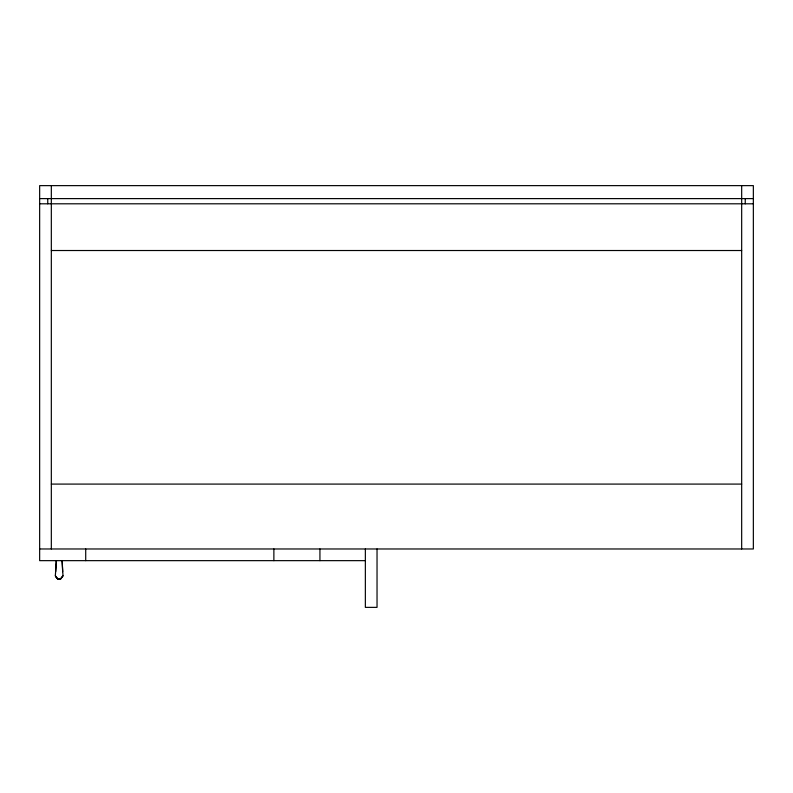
<?xml version="1.0" encoding="UTF-8"?>
<svg xmlns="http://www.w3.org/2000/svg" width="793" height="793" viewBox="0 0 793 793"><rect width="100%" height="100%" fill="white"/><g stroke="black" fill="none" stroke-linecap="round" stroke-linejoin="round"><path stroke-width="1.19" d="M61.101 560.592L62.112 560.592L62.994 575.797L60.635 578.92L59.108 579.138L57.582 578.92L55.332 575.738L56.472 560.592M56.204 560.651L55.688 571.684M62.984 575.738L60.635 578.92L59.108 579.138L57.582 578.92L55.332 575.797M62.667 576.58L60.635 578.86M39.65 198.607L753.35 198.607M39.65 203.801L753.35 203.801M51.327 250.519L741.673 250.519M51.327 484.087L741.673 484.087M39.65 548.974L753.35 548.974L753.35 185.631L39.65 185.631L39.65 560.651L365.355 560.651M62.667 571.684L62.112 560.651M59.108 579.078L57.582 578.86L55.688 576.65M745.242 198.607L745.242 203.801M741.673 185.631L741.673 548.974M377.032 548.974L377.032 607.369L365.355 607.369L365.355 548.974M319.936 548.974L319.936 560.651M273.872 548.974L273.872 560.651M85.713 548.974L85.713 560.651M51.327 185.631L51.327 548.974M47.758 198.607L47.758 203.801"/></g></svg>
